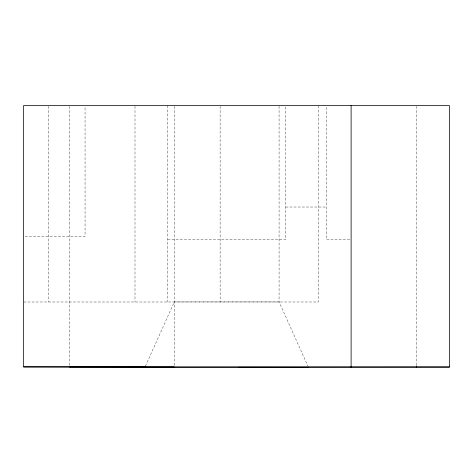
<?xml version="1.0" encoding="UTF-8"?>
<svg xmlns="http://www.w3.org/2000/svg" width="473" height="473" viewBox="0 0 473 473"><rect width="100%" height="100%" fill="white"/><g stroke="black" fill="none" stroke-linecap="round" stroke-linejoin="round"><path stroke-width="0.35" stroke-dasharray="2.37 1.77" d="M145.412 366.149L174.283 301.928L279.07 301.928L307.941 366.149M285.621 207.026L326.553 207.026M25.11 236.488L85.051 236.488L85.051 106.254M167.732 239.776L285.621 239.776L285.621 105.514M349.665 239.776L326.553 239.776L326.553 105.514M23.65 301.993L318.364 301.993L318.364 105.514M416.607 106.254L416.607 365.268M279.07 106.254L279.07 301.993M220.128 106.254L220.128 301.993M174.283 106.254L174.283 366.25M167.732 105.514L167.732 301.993M134.988 106.254L134.988 301.993M69.496 106.254L69.496 366.989M48.211 106.254L48.211 301.993"/><path stroke-width="0.71" d="M239.007 367.285L449.35 367.486L449.35 105.514L23.65 105.514L23.65 366.9L449.35 366.711M69.496 366.989L174.283 366.989M144.809 367.42L308.544 367.42M23.65 366.9L145.341 367.119M416.607 366.007L416.607 367.486M351.114 105.514L351.114 367.486"/></g></svg>
